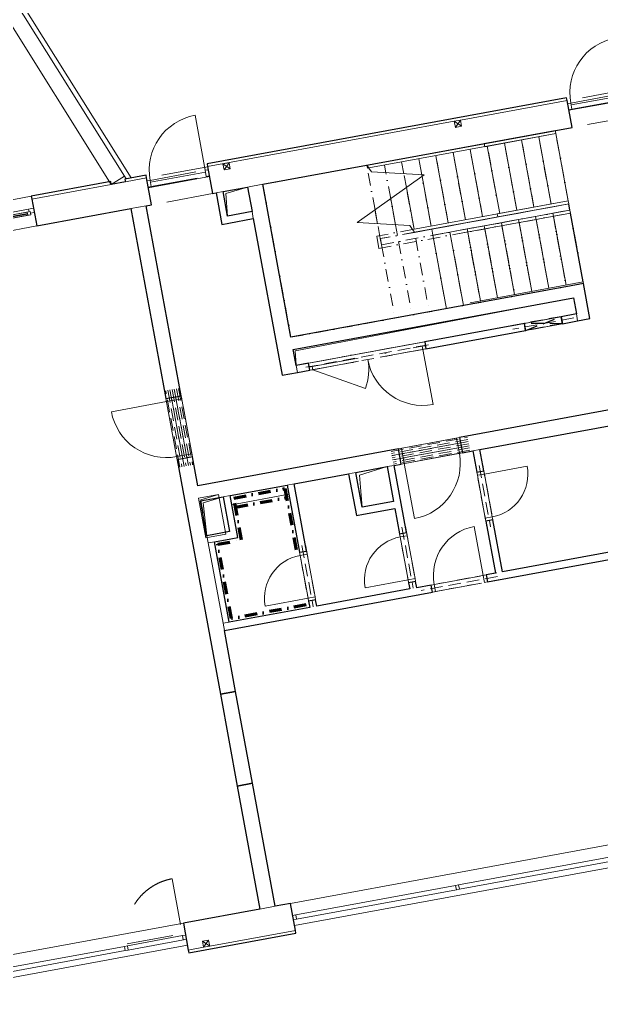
# Model space of a CAD drawing. Header units: millimetres. Extents: x -10201 to 171407, y -8645 to 72638.
# Drawn here: x 119093 to 128435, y -147 to 15837 of the extents above; entities that cross this region are included whole.
import ezdxf

# ---------------------------------------------------------------- set-up
doc = ezdxf.new("R2010")
doc.units = ezdxf.units.MM
for name, pattern in [('HA_Dash_2mm-S1mm', [1500, 750, -750]), ('HA_Dash_3mm-S1mm', [300, 200, -100]), ('HA_DashDot_2_2mm-S0_6mm', [1650, 750, -450, 0, -450]), ('HA_DashDot_4mm-S1mm', [400, 200, -100, 0, -100])]:
    doc.linetypes.add(name, pattern=pattern)
for name, color, linetype, lineweight in [('A-AREA-____-OTLN', 9, 'Continuous', 25), ('A-DETL-GENF-OTLN', 9, 'Continuous', 9), ('A-DOOR-____-MCUT', 9, 'Continuous', 9), ('A-DOOR-____-OTLN', 9, 'Continuous', 9), ('A-DOOR-FRAM-MCUT', 9, 'Continuous', 9), ('A-DOOR-FRAM-OTLN', 9, 'Continuous', 9), ('A-FLOR-____-OTLN', 9, 'Continuous', 9), ('A-FLOR-HRAL-MBND', 9, 'HA_DashDot_4mm-S1mm', 9), ('A-FLOR-HRAL-OTLN', 9, 'Continuous', 9), ('A-GENM-____-HDLN', 9, 'HA_Dash_3mm-S1mm', 9), ('A-GENM-____-MCUT', 9, 'Continuous', 25), ('A-GENM-____-OTLN', 9, 'Continuous', 9), ('A-GLAZ-____-MCUT', 9, 'Continuous', 5), ('A-GLAZ-____-OTLN', 9, 'Continuous', 5), ('A-GLAZ-CURT-MCUT', 9, 'Continuous', 5), ('A-GLAZ-CURT-OTLN', 9, 'Continuous', 5), ('A-GLAZ-CWMG-MCUT', 9, 'Continuous', 5), ('A-GLAZ-CWMG-OTLN', 9, 'Continuous', 5), ('A-WALL-____-MCUT', 9, 'Continuous', 25), ('A-WALL-____-OTLN', 9, 'Continuous', 9), ('I-WALL-____-MCUT', 9, 'Continuous', 25), ('I-WALL-____-OTLN', 9, 'Continuous', 9), ('M-HVAC-DUCT-OTLN', 9, 'Continuous', 9), ('S-STRS-____-MBND', 9, 'HA_DashDot_4mm-S1mm', 9), ('S-STRS-____-OTLN', 9, 'Continuous', 9)]:
    doc.layers.add(name, color=color, linetype=linetype, lineweight=lineweight)

# ---------------------------------------------------------------- blocks, each defined once
blk = doc.blocks.new('HA_DR_Single_Swing_Solid - In_OJ_900x2100_Vstupni-2215765-schema rezu D_120_5200')
at = {"layer": 'A-DOOR-____-MCUT', "linetype": 'HA_DashDot_2_2mm-S0_6mm'}
for p, q in [((-450, 125), (450, 125)), ((-450, -125), (450, -125))]:
    blk.add_line(p, q, dxfattribs=at)
at = {"layer": 'A-DOOR-____-OTLN', "lineweight": 5}
blk.add_line((450, 1025), (450, 125), dxfattribs=at)
at = {"layer": 'A-DOOR-____-OTLN'}
for p, q in [((-500, 125), (500, 125)), ((-500, -125), (500, -125))]:
    blk.add_line(p, q, dxfattribs=at)
at = {"layer": 'A-DOOR-____-OTLN', "lineweight": 5}
blk.add_arc((450, 125), 900, 90, 180, dxfattribs=at)
at = {"layer": 'A-DOOR-FRAM-MCUT'}
for p, q in [((-500, 125), (-450, 125)), ((-450, 125), (-450, -125)), ((450, 125), (500, 125)), ((450, -125), (450, 125)), ((-450, -125), (-500, -125)), ((500, -125), (450, -125))]:
    blk.add_line(p, q, dxfattribs=at)
blk = doc.blocks.new('HA_DR_Single_Swing_Solid_ButtFrame - In_FAS_900x2350_Unik-2108754-schema rezu D_120_5200')
at = {"layer": 'A-DOOR-____-MCUT', "linetype": 'HA_DashDot_2_2mm-S0_6mm'}
for p, q in [((-450, 170), (450, 170)), ((-450, 70), (450, 70))]:
    blk.add_line(p, q, dxfattribs=at)
at = {"layer": 'A-DOOR-____-OTLN', "lineweight": 5}
blk.add_line((450, 1070), (450, 170), dxfattribs=at)
blk.add_arc((450, 170), 900, 90, 180, dxfattribs=at)
at = {"layer": 'A-DOOR-FRAM-MCUT'}
for p, q in [((-500, 170), (-450, 170)), ((-450, 170), (-450, 70)), ((450, 170), (500, 170)), ((450, 70), (450, 170)), ((-450, 70), (-500, 70)), ((500, 70), (450, 70))]:
    blk.add_line(p, q, dxfattribs=at)
at = {"layer": 'A-DOOR-FRAM-OTLN', "linetype": 'HA_DashDot_2_2mm-S0_6mm'}
for p, q in [((500, 220), (-500, 220)), ((500, -220), (-500, -220))]:
    blk.add_line(p, q, dxfattribs=at)
blk = doc.blocks.new('HA_DR_Single_Swing_Solid - In_OJ_800x2100-2215786-schema rezu D_120_5200')
at = {"layer": 'A-DOOR-____-MCUT', "linetype": 'HA_DashDot_2_2mm-S0_6mm'}
for p, q in [((-400, 57.5), (400, 57.5)), ((-400, -57.5), (400, -57.5))]:
    blk.add_line(p, q, dxfattribs=at)
at = {"layer": 'A-DOOR-____-OTLN', "lineweight": 5}
blk.add_line((400, 857.5), (400, 57.5), dxfattribs=at)
blk.add_arc((400, 57.5), 800, 90, 180, dxfattribs=at)
at = {"layer": 'A-DOOR-FRAM-MCUT'}
for p, q in [((-450, 57.5), (-400, 57.5)), ((-400, 57.5), (-400, -57.5)), ((400, 57.5), (450, 57.5)), ((400, -57.5), (400, 57.5)), ((-400, -57.5), (-450, -57.5)), ((450, -57.5), (400, -57.5))]:
    blk.add_line(p, q, dxfattribs=at)
blk = doc.blocks.new('HA_DR_Single_Swing_Solid - In_OJ_700x2100-2215885-schema rezu D_120_5200')
at = {"layer": 'A-DOOR-____-MCUT', "linetype": 'HA_DashDot_2_2mm-S0_6mm'}
for p, q in [((-350, 57.5), (350, 57.5)), ((-350, -57.5), (350, -57.5))]:
    blk.add_line(p, q, dxfattribs=at)
at = {"layer": 'A-DOOR-____-OTLN', "lineweight": 5}
blk.add_line((350, -757.5), (350, -57.5), dxfattribs=at)
blk.add_arc((350, -57.5), 700, 180, 270, dxfattribs=at)
at = {"layer": 'A-DOOR-FRAM-MCUT'}
for p, q in [((-350, 57.5), (-400, 57.5)), ((-350, -57.5), (-350, 57.5)), ((400, 57.5), (350, 57.5)), ((350, 57.5), (350, -57.5)), ((-400, -57.5), (-350, -57.5)), ((350, -57.5), (400, -57.5))]:
    blk.add_line(p, q, dxfattribs=at)
blk = doc.blocks.new('Top Rail Type - Top Rail_Internal_-1380920-schema rezu D_120_5200')
at = {"layer": 'A-FLOR-HRAL-OTLN'}
for p, q in [((13750, 11499.6), (13750, 11549.6)), ((13750, 11549.6), (14910, 11549.6)), ((14910, 11549.6), (14910, 11499.6)), ((14910, 11499.6), (13750, 11499.6))]:
    blk.add_line(p, q, dxfattribs=at)
blk = doc.blocks.new('Top Rail Type - Top Rail_Internal_-V66-schema rezu D_120_5200')
at = {"layer": 'A-FLOR-HRAL-MBND'}
for p, q in [((11830, 11500), (11830, 11550)), ((11830, 11550), (11830, 11550)), ((11854, 11500), (11830, 11500))]:
    blk.add_line(p, q, dxfattribs=at)
at = {"layer": 'A-FLOR-HRAL-OTLN'}
for p, q in [((11830, 11550), (11854, 11500)), ((14910, 11550), (11830, 11550)), ((14910, 11500), (14910, 11550)), ((14910, 11500), (11854, 11500))]:
    blk.add_line(p, q, dxfattribs=at)
blk = doc.blocks.new('Top Rail Type - Top Rail_Internal_-1380936-schema rezu D_120_5200')
at = {"layer": 'A-FLOR-HRAL-OTLN'}
for p, q in [((13750, 10350.4), (13750, 10400.4)), ((13750, 10400.4), (14910, 10400.4)), ((14910, 10400.4), (14910, 10350.4)), ((14910, 10350.4), (13750, 10350.4))]:
    blk.add_line(p, q, dxfattribs=at)
blk = doc.blocks.new('Top Rail Type - Top Rail_Internal_-V67-schema rezu D_120_5200')
at = {"layer": 'A-FLOR-HRAL-MBND'}
for p, q in [((11780, 10400), (11780, 10200)), ((11905, 10400), (11780, 10400)), ((12366, 10400), (11905, 10400)), ((11830, 10350), (11830, 10250)), ((11905, 10350), (11830, 10350)), ((11830, 10250), (14910, 10250)), ((12390, 10350), (11905, 10350)), ((14910, 10250), (14910, 10200)), ((11780, 10200), (14910, 10200))]:
    blk.add_line(p, q, dxfattribs=at)
at = {"layer": 'A-FLOR-HRAL-OTLN'}
for p, q in [((12366, 10400), (12390, 10350)), ((14910, 10400), (12366, 10400)), ((14910, 10350), (14910, 10400)), ((14910, 10350), (12390, 10350))]:
    blk.add_line(p, q, dxfattribs=at)
blk = doc.blocks.new('HA_WD_SinglePanel - 2000x1150-2168136-schema rezu D_120_5200')
at = {"layer": 'A-GLAZ-____-MCUT'}
for p, q in [((-920, 70), (-1000, 70)), ((-1000, 0), (-940, 0)), ((-940, -25), (-940, 25)), ((-940, 25), (-890, 25)), ((-920, 25), (-920, 70)), ((-890, 25), (-890, -25)), ((890, 5), (-890, 5)), ((890, -25), (890, 25)), ((890, 25), (940, 25)), ((1000, 70), (920, 70)), ((920, 70), (920, 25)), ((940, 25), (940, -25)), ((940, 0), (1000, 0)), ((-890, -25), (-940, -25)), ((890, -5), (-890, -5)), ((940, -25), (890, -25))]:
    blk.add_line(p, q, dxfattribs=at)
at = {"layer": 'A-GLAZ-____-OTLN'}
for p, q in [((940, 25), (-940, 25)), ((-940, -25), (-940, 25)), ((920, 70), (-920, 70)), ((890, 25), (-890, 25)), ((940, 25), (940, -25)), ((-940, -25), (940, -25)), ((890, -25), (-890, -25))]:
    blk.add_line(p, q, dxfattribs=at)
blk = doc.blocks.new('HA_GM_Shaft_Rectangle - Default-2240307-schema rezu D_120_5200')
at = {"layer": 'A-DETL-GENF-OTLN'}
for p, q in [((37, -37), (370, 0)), ((0, -570), (37, -37))]:
    blk.add_line(p, q, dxfattribs=at)
at = {"layer": 'A-GENM-____-OTLN'}
for p, q in [((0, -570), (0, 0)), ((0, 0), (370, 0)), ((370, 0), (370, -570)), ((370, -570), (0, -570))]:
    blk.add_line(p, q, dxfattribs=at)
blk = doc.blocks.new('HA_GM_Shaft_Rectangle - Default-2240317-schema rezu D_120_5200')
at = {"layer": 'A-DETL-GENF-OTLN'}
for p, q in [((51.5, -51.5), (515, 0)), ((0, -570), (51.5, -51.5))]:
    blk.add_line(p, q, dxfattribs=at)
at = {"layer": 'A-GENM-____-OTLN'}
for p, q in [((0, -570), (0, 0)), ((0, 0), (515, 0)), ((515, 0), (515, -570)), ((515, -570), (0, -570))]:
    blk.add_line(p, q, dxfattribs=at)
blk = doc.blocks.new('HA_GM_Shaft_Rectangle - Default-2240301-schema rezu D_120_5200')
at = {"layer": 'A-DETL-GENF-OTLN'}
for p, q in [((26, -26), (4580, 0)), ((0, -260), (26, -26))]:
    blk.add_line(p, q, dxfattribs=at)
at = {"layer": 'A-GENM-____-OTLN'}
for p, q in [((0, -260), (0, 0)), ((0, 0), (4580, 0)), ((4580, 0), (4580, -260)), ((4580, -260), (0, -260))]:
    blk.add_line(p, q, dxfattribs=at)
blk = doc.blocks.new('HA_GM_Shaft_Rectangle - Default-2240315-schema rezu D_120_5200')
at = {"layer": 'A-DETL-GENF-OTLN'}
for p, q in [((40, -40), (400.4, 0)), ((0, -400), (40, -40))]:
    blk.add_line(p, q, dxfattribs=at)
at = {"layer": 'A-GENM-____-OTLN'}
for p, q in [((0, -400), (0, 0)), ((0, 0), (400.4, 0)), ((400.4, 0), (400.4, -400)), ((400.4, -400), (0, -400))]:
    blk.add_line(p, q, dxfattribs=at)
blk = doc.blocks.new('Obdélníková příčel - 50x70mm EXT-2011740-schema rezu D_120_5200')
at = {"layer": 'A-GLAZ-CWMG-MCUT'}
for p, q in [((-50, 70), (0, 70)), ((-50, 0), (-50, 70)), ((0, 0), (-50, 0)), ((0, 70), (0, 0))]:
    blk.add_line(p, q, dxfattribs=at)
blk = doc.blocks.new('ABMV_CW_Single_Swing_Generic - Ex_Glass_SKLOPNE-2011742-schema rezu D_120_5200')
at = {"layer": 'A-DOOR-____-OTLN', "linetype": 'HA_Dash_2mm-S1mm', "lineweight": 5}
for p in [(450, 930), (-450, 30)]:
    blk.add_line(p, (450, 30), dxfattribs=at)
blk.add_arc((450, 30), 900, 90, 180, dxfattribs=at)
blk = doc.blocks.new('Obdélníková příčel - 50x70mm EXT-1501617-schema rezu D_120_5200')
at = {"layer": 'A-GLAZ-CWMG-OTLN'}
for p, q in [((6582, 1115), (5697, 952)), ((6595, 1046), (5709, 883))]:
    blk.add_line(p, q, dxfattribs=at)
blk = doc.blocks.new('Obdélníková příčel - 50x70mm EXT-2011734-schema rezu D_120_5200')
at = {"layer": 'A-GLAZ-CWMG-MCUT'}
for p, q in [((-25, 70), (25, 70)), ((-25, 0), (-25, 70)), ((25, 0), (-25, 0)), ((25, 70), (25, 0))]:
    blk.add_line(p, q, dxfattribs=at)
blk = doc.blocks.new('Systémový panel - Sklo-2011743-schema rezu D_120_5200')
at = {"layer": 'A-GLAZ-CURT-MCUT'}
for p, q in [((1300, 0), (-1300, 0)), ((-1300, 0), (-1300, -70)), ((-1300, -70), (1300, -70)), ((1300, -70), (1300, 0))]:
    blk.add_line(p, q, dxfattribs=at)
blk = doc.blocks.new('Systémový panel - Sklo-2012391-schema rezu D_120_5200')
at = {"layer": 'A-GLAZ-CURT-MCUT'}
for p, q in [((1306.25, 0), (-1306.25, 0)), ((-1306.25, 0), (-1306.25, -70)), ((-1306.25, -70), (1306.25, -70)), ((1306.25, -70), (1306.25, 0))]:
    blk.add_line(p, q, dxfattribs=at)
blk = doc.blocks.new('Systémový panel - Sklo-2012393-schema rezu D_120_5200')
at = {"layer": 'A-GLAZ-CURT-MCUT'}
for p, q in [((1318.75, 0), (-1318.75, 0)), ((-1318.75, 0), (-1318.75, -70)), ((-1318.75, -70), (1318.75, -70)), ((1318.75, -70), (1318.75, 0))]:
    blk.add_line(p, q, dxfattribs=at)
blk = doc.blocks.new('HA_GM_Tiling_LineBased - Generic Tiles-2157057-schema rezu D_120_5200')
at = {"layer": 'A-GENM-____-OTLN', "linetype": 'HA_DashDot_4mm-S1mm', "lineweight": 80}
blk.add_line((50, -50), (1270, -50), dxfattribs=at)
blk = doc.blocks.new('HA_GM_Tiling_LineBased - Generic Tiles-2157058-schema rezu D_120_5200')
at = {"layer": 'A-GENM-____-OTLN', "linetype": 'HA_DashDot_4mm-S1mm', "lineweight": 80}
blk.add_line((50, -50), (1265, -50), dxfattribs=at)
blk = doc.blocks.new('HA_GM_Tiling_LineBased - Generic Tiles-2157059-schema rezu D_120_5200')
at = {"layer": 'A-GENM-____-OTLN', "linetype": 'HA_DashDot_4mm-S1mm', "lineweight": 80}
blk.add_line((50, -50), (440, -50), dxfattribs=at)
blk = doc.blocks.new('HA_GM_Tiling_LineBased - Generic Tiles-2157060-schema rezu D_120_5200')
at = {"layer": 'A-GENM-____-OTLN', "linetype": 'HA_DashDot_4mm-S1mm', "lineweight": 80}
blk.add_line((-50, -50), (635, -50), dxfattribs=at)
blk = doc.blocks.new('HA_GM_Tiling_LineBased - Generic Tiles-2157061-schema rezu D_120_5200')
at = {"layer": 'A-GENM-____-OTLN', "linetype": 'HA_DashDot_4mm-S1mm', "lineweight": 80}
blk.add_line((50, -50), (885, -50), dxfattribs=at)
blk = doc.blocks.new('HA_GM_Tiling_LineBased - Generic Tiles-2157062-schema rezu D_120_5200')
at = {"layer": 'A-GENM-____-OTLN', "linetype": 'HA_DashDot_4mm-S1mm', "lineweight": 80}
blk.add_line((50, -50), (1050, -50), dxfattribs=at)
blk = doc.blocks.new('HA_DR_Double_Swing_Solid_FrameButt - In_1800x2100_900-2119139-schema rezu D_120_5200')
at = {"layer": 'A-DOOR-____-MCUT', "linetype": 'HA_DashDot_2_2mm-S0_6mm'}
for p, q in [((-900, -7), (900, -7)), ((-900, -58), (900, -58))]:
    blk.add_line(p, q, dxfattribs=at)
at = {"layer": 'A-DOOR-____-OTLN', "lineweight": 5}
for p, q in [((-121, -507), (-900, -58)), ((900, -957), (900, -58))]:
    blk.add_line(p, q, dxfattribs=at)
for centre, start, end in [((-900, -58), 330, 360), ((900, -58), 180, 270)]:
    blk.add_arc(centre, 900, start, end, dxfattribs=at)
at = {"layer": 'A-DOOR-FRAM-MCUT'}
for p, q in [((-900, -7), (-950, -7)), ((-950, -58), (-900, -58)), ((-900, -58), (-900, -7)), ((950, -7), (900, -7)), ((900, -7), (900, -58)), ((900, -58), (950, -58))]:
    blk.add_line(p, q, dxfattribs=at)
at = {"layer": 'A-DOOR-FRAM-OTLN', "linetype": 'HA_DashDot_2_2mm-S0_6mm'}
for p, q in [((950, 58), (-950, 58)), ((950, -58), (-950, -58))]:
    blk.add_line(p, q, dxfattribs=at)
blk = doc.blocks.new('TB_Porotherm KP11_5_1000mm - TB_Porotherm KP11_5_1000mm-1965691-schema rezu D_120_5200')
at = {"layer": 'A-GENM-____-HDLN'}
for p, q in [((-500, 57.5), (500, 57.5)), ((-500, 0), (500, 0)), ((500, -57.5), (-500, -57.5))]:
    blk.add_line(p, q, dxfattribs=at)
blk = doc.blocks.new('TB_Porotherm KP11_5_2000mm - TB_Porotherm KP11_5_2000mm-1976121-schema rezu D_120_5200')
at = {"layer": 'A-GENM-____-HDLN'}
for p, q in [((-1000, 57.5), (1000, 57.5)), ((-1000, 0), (1000, 0)), ((1000, -57.5), (-1000, -57.5))]:
    blk.add_line(p, q, dxfattribs=at)
blk = doc.blocks.new('TB_Porotherm KP7_1250mm - TB_Porotherm KP7_1250mm-1966492-schema rezu D_120_5200')
at = {"layer": 'A-GENM-____-HDLN'}
for p, q in [((-625, 35), (625, 35)), ((-625, 0), (625, 0)), ((625, -35), (-625, -35))]:
    blk.add_line(p, q, dxfattribs=at)
blk = doc.blocks.new('TB_Porotherm KP11_5_1250mm - TB_Porotherm KP11_5_1250mm-1972106-schema rezu D_120_5200')
at = {"layer": 'A-GENM-____-HDLN'}
for p, q in [((-625, 57.5), (625, 57.5)), ((-625, 0), (625, 0)), ((625, -57.5), (-625, -57.5))]:
    blk.add_line(p, q, dxfattribs=at)
blk = doc.blocks.new('Obdélníková příčel - 50x70mm EXT-2011748-schema rezu D_120_5200')
at = {"layer": 'A-GLAZ-CWMG-MCUT'}
for p, q in [((0, 70), (-50, 70)), ((-50, 70), (-50, 0)), ((-50, 0), (0, 0)), ((0, 0), (0, 70))]:
    blk.add_line(p, q, dxfattribs=at)
blk = doc.blocks.new('HA_GM_Tiling_LineBased - Generic Tiles-2155796-schema rezu D_120_5200')
at = {"layer": 'A-GENM-____-OTLN', "linetype": 'HA_DashDot_4mm-S1mm', "lineweight": 80}
blk.add_line((50, -50), (880, -50), dxfattribs=at)
blk = doc.blocks.new('HA_GM_Opening_Rectangle_WallBased - Default-2177365-schema rezu D_120_5200')
at = {"layer": 'A-GENM-____-MCUT', "linetype": 'HA_Dash_3mm-S1mm'}
for p, q in [((425, 57.5), (-175, -57.5)), ((-175, 57.5), (425, -57.5)), ((-175, 57.5), (-175, -57.5)), ((-175, 57.5), (425, 57.5)), ((425, 57.5), (425, -57.5)), ((-175, -57.5), (425, -57.5))]:
    blk.add_line(p, q, dxfattribs=at)
blk = doc.blocks.new('HA_GM_Opening_Rectangle_WallBased - Default-2259489-schema rezu D_120_5200')
at = {"layer": 'A-GENM-____-MCUT', "linetype": 'HA_Dash_3mm-S1mm'}
blk.add_line((-25, 125), (275, 125), dxfattribs=at)
blk = doc.blocks.new('185-01_OBJEKT A_Central_rvt-1-schema rezu D_120_5200')
at = {"layer": 'A-AREA-____-OTLN'}
for p, q in [((12809, 12779), (12791, 12878)), ((13021, 11624), (12818, 12730))]:
    blk.add_line(p, q, dxfattribs=at)
at = {"layer": 'A-FLOR-____-OTLN'}
for p, q in [((13777, 14564), (12793, 14383)), ((12828, 14471), (13713, 14633)), ((7873, 13192), (9545, 13500)), ((7015, 13320), (6032, 13139)), ((6066, 13226), (6952, 13389)), ((12791, 12878), (12809, 12779)), ((12818, 12730), (13021, 11624)), ((11208, 11265), (8325, 10734)), ((10474, 10662), (8605, 10318)), ((8317, 1632), (14587, 2786)), ((8382, 1278), (14652, 2432)), ((572, 207), (6596, 1315)), ((637, -147), (6661, 961))]:
    blk.add_line(p, q, dxfattribs=at)
at = {"layer": 'A-WALL-____-MCUT'}
for p, q in [((12756, 14584), (6978, 13521)), ((12764, 14540), (12756, 14584)), ((12844, 14108), (12764, 14540)), ((7873, 13193), (12844, 14108)), ((6978, 13521), (6986, 13477)), ((6986, 13477), (7066, 13044)), ((5995, 13340), (5656, 13278)), ((5656, 13278), (5664, 13234)), ((6003, 13296), (5995, 13340)), ((6082, 12863), (6003, 13296)), ((5427, 13236), (4151, 13001)), ((5435, 13192), (5427, 13236)), ((5664, 13234), (5435, 13192)), ((7233, 13075), (7627, 13147)), ((4151, 13001), (4159, 12957)), ((4159, 12957), (4238, 12524)), ((7066, 13044), (7120, 13054)), ((4238, 12524), (5753, 12803)), ((5999, 12848), (6082, 12863)), ((8317, 1632), (8071, 1587)), ((8397, 1199), (8317, 1632)), ((7825, 1542), (6596, 1315)), ((6596, 1315), (6675, 883)), ((6684, 838), (8405, 1155)), ((8405, 1155), (8397, 1199)), ((6675, 883), (6684, 838))]:
    blk.add_line(p, q, dxfattribs=at)
at = {"layer": 'A-WALL-____-MCUT', "lineweight": 9}
for p, q in [((11048, 14224), (12764, 14540)), ((12764, 14540), (11048, 14224)), ((6986, 13477), (10950, 14206)), ((10950, 14206), (6986, 13477)), ((5664, 13234), (5919, 13281)), ((5919, 13281), (5664, 13234)), ((5919, 13281), (6003, 13296)), ((6003, 13296), (5919, 13281)), ((4159, 12957), (5435, 13192)), ((5435, 13192), (4159, 12957)), ((7873, 13193), (7627, 13147)), ((7233, 13075), (7120, 13054)), ((5999, 12848), (5753, 12803)), ((7720, 12641), (7699, 12754)), ((12933, 10997), (12912, 11110)), ((8408, 10282), (8429, 10168)), ((11362, 8929), (11249, 8908)), ((9985, 8675), (9872, 8655)), ((9365, 8561), (9252, 8541)), ((8377, 8379), (8264, 8359)), ((7349, 8190), (7236, 8170)), ((6975, 7542), (6996, 7429)), ((7094, 7447), (6996, 7429)), ((7234, 6136), (6996, 7429)), ((6996, 7429), (7234, 6136)), ((7234, 6136), (7332, 6154)), ((7234, 6136), (7255, 6022)), ((7825, 1542), (8071, 1587)), ((7020, 946), (8397, 1199)), ((8397, 1199), (7020, 946)), ((6675, 883), (6921, 928)), ((6921, 928), (6675, 883))]:
    blk.add_line(p, q, dxfattribs=at)
at = {"layer": 'A-WALL-____-OTLN'}
for p, q in [((2184, 12639), (4151, 13001)), ((4238, 12524), (2271, 12162))]:
    blk.add_line(p, q, dxfattribs=at)
at = {"layer": 'I-WALL-____-MCUT'}
for p, q in [((7627, 13147), (7699, 12754)), ((8325, 10734), (7873, 13193)), ((7120, 13054), (7214, 12548)), ((7306, 12682), (7233, 13075)), ((5753, 12803), (6315, 9749)), ((6561, 9794), (5999, 12848)), ((7699, 12754), (7306, 12682)), ((7327, 12569), (7720, 12641)), ((7720, 12641), (8183, 10123)), ((7214, 12548), (7327, 12569)), ((12829, 11563), (8325, 10734)), ((13026, 11599), (12829, 11563)), ((13130, 11034), (13026, 11599)), ((8361, 10537), (12865, 11366)), ((12865, 11366), (12912, 11110)), ((12912, 11110), (12667, 11065)), ((12667, 11065), (12687, 10952)), ((12933, 10997), (13130, 11034)), ((12076, 10957), (10474, 10662)), ((12097, 10843), (12076, 10957)), ((12687, 10952), (12933, 10997)), ((10495, 10549), (12097, 10843)), ((10474, 10662), (10495, 10549)), ((8408, 10282), (8361, 10537)), ((8605, 10318), (8408, 10282)), ((8626, 10205), (8605, 10318)), ((17522, 10317), (11036, 9123)), ((8183, 10123), (8429, 10168)), ((8429, 10168), (8626, 10205)), ((6315, 9749), (6561, 9794)), ((11362, 8929), (14209, 9453)), ((11036, 9123), (11081, 8877)), ((6742, 8811), (6496, 8765)), ((6827, 8348), (6742, 8811)), ((10053, 8942), (6827, 8348)), ((10098, 8696), (10053, 8942)), ((11081, 8877), (11249, 8908)), ((11249, 8908), (11312, 8564)), ((11425, 8585), (11362, 8929)), ((6496, 8765), (7190, 4994)), ((9365, 8561), (9872, 8655)), ((9872, 8655), (9975, 8094)), ((9985, 8675), (10098, 8696)), ((10184, 7594), (9985, 8675)), ((8377, 8379), (9252, 8541)), ((9252, 8541), (9376, 7867)), ((9468, 8001), (9365, 8561)), ((11312, 8564), (11425, 8585)), ((7349, 8190), (8264, 8359)), ((8264, 8359), (8463, 7277)), ((8576, 7298), (8377, 8379)), ((6872, 8103), (7236, 8170)), ((7236, 8170), (7339, 7609)), ((7473, 7517), (7349, 8190)), ((6975, 7542), (6872, 8103)), ((9975, 8094), (9468, 8001)), ((9376, 7867), (9489, 7888)), ((9489, 7888), (9996, 7981)), ((9996, 7981), (10071, 7573)), ((11570, 7798), (11457, 7777)), ((11457, 7777), (11611, 6941)), ((11724, 6962), (11570, 7798)), ((7339, 7609), (6975, 7542)), ((7360, 7496), (7473, 7517)), ((10071, 7573), (10184, 7594)), ((14954, 7556), (11724, 6962)), ((7094, 7447), (7360, 7496)), ((7332, 6154), (7094, 7447)), ((11484, 6801), (14975, 7443)), ((8463, 7277), (8576, 7298)), ((11611, 6941), (11463, 6914)), ((11463, 6914), (11484, 6801)), ((10329, 6807), (10216, 6786)), ((10216, 6786), (10234, 6688)), ((10347, 6708), (10329, 6807)), ((10578, 6751), (10347, 6708)), ((10599, 6638), (10578, 6751)), ((7255, 6022), (10599, 6638)), ((10234, 6688), (8739, 6412)), ((8721, 6511), (8608, 6490)), ((8608, 6490), (8626, 6392)), ((8739, 6412), (8721, 6511)), ((8626, 6392), (7332, 6154)), ((7436, 5039), (7255, 6022)), ((7190, 4994), (7436, 5039)), ((7436, 5039), (7190, 4994)), ((7190, 4994), (7461, 3519)), ((7707, 3564), (7436, 5039)), ((7707, 3564), (7461, 3519)), ((7461, 3519), (7707, 3564)), ((7461, 3519), (7825, 1542)), ((8071, 1587), (7707, 3564))]:
    blk.add_line(p, q, dxfattribs=at)
at = {"layer": 'I-WALL-____-OTLN'}
for p, q in [((12076, 10957), (12667, 11065)), ((12687, 10952), (12097, 10843)), ((8291, 8211), (7376, 8043))]:
    blk.add_line(p, q, dxfattribs=at)
at = {"layer": 'M-HVAC-DUCT-OTLN', "lineweight": 5}
for p, q in [((10950, 14206), (11048, 14224)), ((10950, 14206), (11066, 14126)), ((10968, 14108), (10950, 14206)), ((10968, 14108), (11048, 14224)), ((11066, 14126), (10968, 14108)), ((11048, 14224), (11066, 14126)), ((7232, 13522), (7330, 13540)), ((7232, 13522), (7348, 13442)), ((7250, 13424), (7232, 13522)), ((7250, 13424), (7330, 13540)), ((7348, 13442), (7250, 13424)), ((7330, 13540), (7348, 13442)), ((6903, 1026), (7002, 1044)), ((6903, 1026), (7020, 946)), ((6921, 928), (6903, 1026)), ((6921, 928), (7002, 1044)), ((7002, 1044), (7020, 946)), ((7020, 946), (6921, 928))]:
    blk.add_line(p, q, dxfattribs=at)
at = {"layer": 'S-STRS-____-MBND'}
for p, q in [((9544, 13500), (7872, 13193)), ((9676, 12782), (9544, 13500)), ((9544, 13500), (9544, 13500)), ((9676, 12782), (9544, 13500)), ((9928, 12961), (9851, 13379)), ((9928, 12961), (9851, 13379)), ((10180, 13140), (10139, 13363)), ((10180, 13140), (10139, 13363)), ((10432, 13319), (10427, 13347)), ((10432, 13319), (10427, 13347)), ((7872, 13193), (8325, 10734)), ((9780, 12222), (12809, 12779)), ((11983, 12627), (12200, 11447)), ((11983, 12627), (12200, 11447)), ((12258, 12678), (12475, 11498)), ((12258, 12678), (12475, 11498)), ((12533, 12729), (12750, 11548)), ((12533, 12729), (12750, 11548)), ((12809, 12779), (13026, 11599)), ((9761, 12320), (9718, 12559)), ((9761, 12320), (9718, 12559)), ((10037, 12371), (10005, 12542)), ((10037, 12371), (10005, 12542)), ((11156, 12475), (11374, 11295)), ((11156, 12475), (11374, 11295)), ((11432, 12526), (11649, 11346)), ((11432, 12526), (11649, 11346)), ((11707, 12577), (11924, 11396)), ((11707, 12577), (11924, 11396)), ((10312, 12421), (9761, 12320)), ((9780, 12222), (9761, 12320)), ((10330, 12323), (10547, 11143)), ((10330, 12323), (10547, 11143)), ((10606, 12374), (10823, 11194)), ((10606, 12374), (10823, 11194)), ((10881, 12424), (11098, 11244)), ((10881, 12424), (11098, 11244)), ((9780, 12222), (9997, 11042)), ((9780, 12222), (9997, 11042)), ((10055, 12272), (10272, 11092)), ((10055, 12272), (10272, 11092)), ((9997, 11042), (13026, 11599)), ((8325, 10734), (9997, 11042))]:
    blk.add_line(p, q, dxfattribs=at)
at = {"layer": 'S-STRS-____-MBND', "linetype": 'Continuous', "lineweight": 5}
for p, q in [((9577, 13455), (9621, 13392)), ((10468, 13345), (9389, 12577)), ((9621, 13392), (10468, 13345)), ((9389, 12577), (10235, 12529)), ((10235, 12529), (10280, 12467))]:
    blk.add_line(p, q, dxfattribs=at)
at = {"layer": 'S-STRS-____-OTLN', "linetype": 'HA_DashDot_4mm-S1mm'}
for p, q in [((12231, 12826), (12032, 13907)), ((12506, 12876), (12307, 13957)), ((12781, 12927), (12583, 14008)), ((11405, 12674), (11206, 13755)), ((11680, 12724), (11481, 13805)), ((11955, 12775), (11756, 13856)), ((10427, 13347), (10380, 13603)), ((10854, 12572), (10655, 13653)), ((11129, 12623), (10930, 13704)), ((9851, 13379), (9829, 13501)), ((10139, 13363), (10104, 13552)), ((10578, 12522), (10432, 13319)), ((10303, 12471), (10180, 13140)), ((10005, 12542), (9928, 12961)), ((9718, 12559), (9676, 12782))]:
    blk.add_line(p, q, dxfattribs=at)
at = {"layer": 'S-STRS-____-OTLN'}
for p, q in [((12231, 12826), (12032, 13907)), ((12506, 12876), (12307, 13957)), ((12781, 12927), (12583, 14008)), ((11405, 12674), (11206, 13755)), ((11680, 12724), (11481, 13805)), ((11955, 12775), (11756, 13856)), ((10427, 13347), (10380, 13603)), ((10854, 12572), (10655, 13653)), ((11129, 12623), (10930, 13704)), ((9851, 13379), (9829, 13501)), ((10139, 13363), (10104, 13552)), ((10578, 12522), (10432, 13319)), ((10303, 12471), (10180, 13140)), ((10005, 12542), (9928, 12961)), ((12515, 12827), (12240, 12776)), ((12791, 12878), (12515, 12827)), ((9718, 12559), (9676, 12782)), ((11689, 12675), (11414, 12624)), ((11964, 12726), (11689, 12675)), ((12240, 12776), (11964, 12726)), ((10588, 12472), (10312, 12421)), ((10863, 12523), (10588, 12472)), ((11138, 12574), (10863, 12523)), ((11414, 12624), (11138, 12574)), ((10312, 12421), (10312, 12421))]:
    blk.add_line(p, q, dxfattribs=at)
at = {"layer": 'A-DOOR-____-OTLN', "color": 250, "lineweight": 9}
for name, p, rotation in [('HA_DR_Single_Swing_Solid_ButtFrame - In_FAS_900x2350_Unik-2108754-schema rezu D_120_5200', (13296, 14414), 10.42708866108217), ('HA_DR_Single_Swing_Solid_ButtFrame - In_FAS_900x2350_Unik-2108754-schema rezu D_120_5200', (6534, 13170), 10.42708866108217), ('HA_DR_Double_Swing_Solid_FrameButt - In_1800x2100_900-2119139-schema rezu D_120_5200', (9550, 10433), 10.42708866108196), ('HA_DR_Single_Swing_Solid - In_OJ_900x2100_Vstupni-2215765-schema rezu D_120_5200', (6528, 9280), 100.4270886610821), ('HA_DR_Single_Swing_Solid - In_OJ_900x2100_Vstupni-2215765-schema rezu D_120_5200', (10567, 8910), 190.4270886610822), ('HA_DR_Single_Swing_Solid - In_OJ_700x2100-2215885-schema rezu D_120_5200', (11441, 8181), 100.4270886610819), ('HA_DR_Single_Swing_Solid - In_OJ_800x2100-2215786-schema rezu D_120_5200', (11031, 6776), 10.42708866108217), ('HA_DR_Single_Swing_Solid - In_OJ_700x2100-2215885-schema rezu D_120_5200', (10200, 7190), 280.4270886610819), ('HA_DR_Single_Swing_Solid - In_OJ_700x2100-2215885-schema rezu D_120_5200', (8592, 6894), 280.4270886610819), ('ABMV_CW_Single_Swing_Generic - Ex_Glass_SKLOPNE-2011742-schema rezu D_120_5200', (6139, 1033), 10.42708866108224)]:
    blk.add_blockref(name, p, dxfattribs=dict(at, rotation=rotation))
at = {"layer": 'A-FLOR-HRAL-OTLN', "color": 250, "lineweight": 9, "rotation": 10.42708866108206}
for name in ['Top Rail Type - Top Rail_Internal_-V66-schema rezu D_120_5200', 'Top Rail Type - Top Rail_Internal_-1380920-schema rezu D_120_5200', 'Top Rail Type - Top Rail_Internal_-V67-schema rezu D_120_5200', 'Top Rail Type - Top Rail_Internal_-1380936-schema rezu D_120_5200']:
    blk.add_blockref(name, (0, 0), dxfattribs=at)
at = {"layer": 'A-GENM-____-OTLN', "color": 250, "lineweight": 9}
for name, p, rotation in [('HA_GM_Shaft_Rectangle - Default-2240315-schema rezu D_120_5200', (7233, 13075), 10.42708866108196), ('HA_GM_Shaft_Rectangle - Default-2240301-schema rezu D_120_5200', (8361, 10537), 10.42708866108196), ('TB_Porotherm KP11_5_1000mm - TB_Porotherm KP11_5_1000mm-1965691-schema rezu D_120_5200', (12382, 10954), 190.4270886610822), ('HA_GM_Opening_Rectangle_WallBased - Default-2177365-schema rezu D_120_5200', (12505, 10977), 190.4270886610819), ('TB_Porotherm KP11_5_2000mm - TB_Porotherm KP11_5_2000mm-1976121-schema rezu D_120_5200', (9550, 10433), 190.4270886610822), ('TB_Porotherm KP7_1250mm - TB_Porotherm KP7_1250mm-1966492-schema rezu D_120_5200', (6597, 9292), 280.4270886610821), ('TB_Porotherm KP7_1250mm - TB_Porotherm KP7_1250mm-1966492-schema rezu D_120_5200', (6459, 9267), 280.4270886610821), ('TB_Porotherm KP7_1250mm - TB_Porotherm KP7_1250mm-1966492-schema rezu D_120_5200', (6528, 9280), 280.4270886610821), ('TB_Porotherm KP7_1250mm - TB_Porotherm KP7_1250mm-1966492-schema rezu D_120_5200', (10554, 8978), 190.4270886610819), ('TB_Porotherm KP7_1250mm - TB_Porotherm KP7_1250mm-1966492-schema rezu D_120_5200', (10567, 8910), 190.4270886610819), ('TB_Porotherm KP7_1250mm - TB_Porotherm KP7_1250mm-1966492-schema rezu D_120_5200', (10580, 8841), 190.4270886610819), ('HA_GM_Shaft_Rectangle - Default-2240317-schema rezu D_120_5200', (9365, 8561), 10.42708866108196), ('TB_Porotherm KP11_5_1000mm - TB_Porotherm KP11_5_1000mm-1965691-schema rezu D_120_5200', (11441, 8181), 280.4270886610821), ('HA_GM_Shaft_Rectangle - Default-2240307-schema rezu D_120_5200', (6872, 8103), 10.42708866108196), ('HA_GM_Tiling_LineBased - Generic Tiles-2157061-schema rezu D_120_5200', (7349, 8190), 10.42708866108185), ('HA_GM_Tiling_LineBased - Generic Tiles-2155796-schema rezu D_120_5200', (7376, 8043), 10.42708866108189), ('HA_GM_Tiling_LineBased - Generic Tiles-2157062-schema rezu D_120_5200', (8269, 8360), 280.4270886610819), ('HA_GM_Opening_Rectangle_WallBased - Default-2259489-schema rezu D_120_5200', (6754, 8055), 280.427088661082), ('HA_GM_Tiling_LineBased - Generic Tiles-2157060-schema rezu D_120_5200', (7473, 7517), 100.427088661082), ('TB_Porotherm KP11_5_1000mm - TB_Porotherm KP11_5_1000mm-1965691-schema rezu D_120_5200', (10200, 7190), 280.4270886610821), ('HA_GM_Tiling_LineBased - Generic Tiles-2157059-schema rezu D_120_5200', (7089, 7446), 10.42708866108192), ('HA_GM_Tiling_LineBased - Generic Tiles-2157058-schema rezu D_120_5200', (7327, 6153), 100.427088661082), ('TB_Porotherm KP11_5_1000mm - TB_Porotherm KP11_5_1000mm-1965691-schema rezu D_120_5200', (8592, 6894), 280.4270886610821), ('TB_Porotherm KP11_5_1250mm - TB_Porotherm KP11_5_1250mm-1972106-schema rezu D_120_5200', (11031, 6776), 190.4270886610821), ('HA_GM_Tiling_LineBased - Generic Tiles-2157057-schema rezu D_120_5200', (8626, 6392), 190.4270886610819)]:
    blk.add_blockref(name, p, dxfattribs=dict(at, rotation=rotation))
at = {"layer": 'A-GLAZ-____-OTLN', "color": 250, "lineweight": 9, "rotation": 10.42708866108217}
blk.add_blockref('HA_WD_SinglePanel - 2000x1150-2168136-schema rezu D_120_5200', (3215, 12559), dxfattribs=at)
at = {"layer": 'A-GLAZ-CURT-OTLN', "color": 250, "lineweight": 9, "rotation": 10.42708866108224}
for name, p in [('Systémový panel - Sklo-2012393-schema rezu D_120_5200', (12317, 2170)), ('Systémový panel - Sklo-2012391-schema rezu D_120_5200', (9686, 1686)), ('Systémový panel - Sklo-2011743-schema rezu D_120_5200', (4369, 707))]:
    blk.add_blockref(name, p, dxfattribs=at)
at = {"layer": 'A-GLAZ-CWMG-OTLN', "color": 250, "lineweight": 9, "extrusion": (0, 0, -1), "rotation": 169.5729113389178}
for name, p in [('Obdélníková příčel - 50x70mm EXT-2011734-schema rezu D_120_5200', (-10995, 1927)), ('Obdélníková příčel - 50x70mm EXT-2011740-schema rezu D_120_5200', (-6631, 1124)), ('Obdélníková příčel - 50x70mm EXT-2011734-schema rezu D_120_5200', (-5672, 947))]:
    blk.add_blockref(name, p, dxfattribs=at)
at = {"layer": 'A-GLAZ-CWMG-OTLN', "color": 250, "lineweight": 9, "rotation": 190.4270886610822}
blk.add_blockref('Obdélníková příčel - 50x70mm EXT-2011748-schema rezu D_120_5200', (8352, 1440), dxfattribs=at)
at = {"layer": 'A-GLAZ-CWMG-OTLN', "color": 250, "lineweight": 9}
blk.add_blockref('Obdélníková příčel - 50x70mm EXT-1501617-schema rezu D_120_5200', (0, 0), dxfattribs=at)
blk = doc.blocks.new('Top Rail Type - Top Rail_Internal_-1405281-schema rezu D_120_5200')
at = {"layer": 'A-FLOR-HRAL-OTLN'}
for p, q in [((10991, 12444), (12809, 12779)), ((12818, 12730), (11000, 12395)), ((12809, 12779), (12818, 12730))]:
    blk.add_line(p, q, dxfattribs=at)
blk = doc.blocks.new('Top Rail Type - Top Rail_Internal_-V62-schema rezu D_120_5200')
at = {"layer": 'A-FLOR-HRAL-OTLN'}
for p, q in [((10991, 12444), (12809, 12779)), ((11000, 12395), (12818, 12730)), ((12809, 12779), (12818, 12730))]:
    blk.add_line(p, q, dxfattribs=at)
blk = doc.blocks.new('HA_GM_Shaft_Rectangle - Default-2321920-schema rezu D_120_5200')
at = {"layer": 'A-DETL-GENF-OTLN'}
for p, q in [((32.5, -32.5), (325, 0)), ((0, -650), (32.5, -32.5))]:
    blk.add_line(p, q, dxfattribs=at)
at = {"layer": 'A-GENM-____-OTLN'}
for p, q in [((0, -650), (0, 0)), ((0, 0), (325, 0)), ((325, 0), (325, -650)), ((325, -650), (0, -650))]:
    blk.add_line(p, q, dxfattribs=at)
blk = doc.blocks.new('HA_GM_Shaft_Rectangle - Default-2321930-schema rezu D_120_5200')
at = {"layer": 'A-DETL-GENF-OTLN'}
for p, q in [((26, -26), (4580, 0)), ((0, -260), (26, -26))]:
    blk.add_line(p, q, dxfattribs=at)
at = {"layer": 'A-GENM-____-OTLN'}
for p, q in [((0, -260), (0, 0)), ((0, 0), (4580, 0)), ((4580, 0), (4580, -260)), ((4580, -260), (0, -260))]:
    blk.add_line(p, q, dxfattribs=at)
blk = doc.blocks.new('HA_GM_Shaft_Rectangle - Default-2321934-schema rezu D_120_5200')
at = {"layer": 'A-DETL-GENF-OTLN'}
for p, q in [((40, -40), (400, 0)), ((0, -400), (40, -40))]:
    blk.add_line(p, q, dxfattribs=at)
at = {"layer": 'A-GENM-____-OTLN'}
for p, q in [((0, -400), (0, 0)), ((0, 0), (400, 0)), ((400, 0), (400, -400)), ((400, -400), (0, -400))]:
    blk.add_line(p, q, dxfattribs=at)
blk = doc.blocks.new('HA_GM_Shaft_Rectangle - Default-2321892-schema rezu D_120_5200')
at = {"layer": 'A-DETL-GENF-OTLN'}
for p, q in [((26, -26), (4580, 0)), ((0, -256), (26, -26))]:
    blk.add_line(p, q, dxfattribs=at)
at = {"layer": 'A-GENM-____-OTLN'}
for p, q in [((2100, -260), (200, -260)), ((4330, -260), (3730, -260))]:
    blk.add_line(p, q, dxfattribs=at)
blk = doc.blocks.new('Top Rail Type - Top Rail_Internal_-2230223-schema rezu D_120_5200')
at = {"layer": 'A-FLOR-HRAL-OTLN'}
for p, q in [((11204, 11289), (13021, 11624)), ((13021, 11624), (13026, 11599))]:
    blk.add_line(p, q, dxfattribs=at)
blk = doc.blocks.new('Top Rail Type - Top Rail_Internal_-V73-schema rezu D_120_5200')
at = {"layer": 'A-FLOR-HRAL-OTLN'}
for p, q in [((11204, 11289), (13021, 11624)), ((13021, 11624), (13026, 11599))]:
    blk.add_line(p, q, dxfattribs=at)

msp = doc.modelspace()

# ---------------------------------------------------------------- linework, layer by layer
at = {"layer": 'A-WALL-____-OTLN'}
for p, q in [((112684.1, 26236.5), (120772.5, 13323.2)), ((120560.6, 13190.5), (116159.8, 20216.6)), ((116505.8, 20285.8), (120883.5, 13296.7)), ((120560.6, 13190.5), (120772.5, 13323.2)), ((120772.5, 13323.2), (120798.8, 13281.1))]:
    msp.add_line(p, q, dxfattribs=at)
at = {"layer": 'S-STRS-____-OTLN'}
for p, q in [((125557, 13319.1), (125551.9, 13347)), ((126832.5, 12576.5), (127107.8, 12627.2)), ((127107.8, 12627.2), (127383.2, 12677.9)), ((127383.2, 12677.9), (127658.6, 12728.5)), ((127392.3, 12628.3), (127595.9, 11522.3)), ((127658.6, 12728.5), (127934, 12779.2)), ((127667.7, 12679), (127871.2, 11572.9)), ((127943.1, 12729.6), (128146.6, 11623.6)), ((125730.9, 12373.8), (125712.8, 12472.1)), ((126006.3, 12424.5), (126281.7, 12475.2)), ((126281.7, 12475.2), (126557.1, 12525.8)), ((126557.1, 12525.8), (126832.5, 12576.5)), ((126566.2, 12476.3), (126769.7, 11370.2)), ((126841.6, 12526.9), (127045.1, 11420.9)), ((127116.9, 12577.6), (127320.5, 11471.6)), ((125730.9, 12373.8), (126006.3, 12424.5)), ((125730.9, 12373.8), (125948.1, 11194)), ((126006.3, 12424.5), (126223.4, 11244.7)), ((126290.8, 12425.6), (126494.4, 11319.6))]:
    msp.add_line(p, q, dxfattribs=at)
at = {"layer": 'S-STRS-____-OTLN', "linetype": 'HA_DashDot_4mm-S1mm'}
for p, q in [((125557, 13319.1), (125551.9, 13347)), ((127392.3, 12628.3), (127595.9, 11522.3)), ((127667.7, 12679), (127871.2, 11572.9)), ((126566.2, 12476.3), (126769.7, 11370.2)), ((126841.6, 12526.9), (127045.1, 11420.9)), ((127116.9, 12577.6), (127320.5, 11471.6)), ((125730.9, 12373.8), (125948.1, 11194)), ((126006.3, 12424.5), (126223.4, 11244.7)), ((126290.8, 12425.6), (126494.4, 11319.6))]:
    msp.add_line(p, q, dxfattribs=at)

# ---------------------------------------------------------------- block references
at = {"lineweight": 5}
msp.add_blockref('185-01_OBJEKT A_Central_rvt-1-schema rezu D_120_5200', (115125.3, 0), dxfattribs=at)
at = {"layer": 'A-FLOR-HRAL-OTLN'}
for name in ['Top Rail Type - Top Rail_Internal_-1405281-schema rezu D_120_5200', 'Top Rail Type - Top Rail_Internal_-V62-schema rezu D_120_5200', 'Top Rail Type - Top Rail_Internal_-2230223-schema rezu D_120_5200', 'Top Rail Type - Top Rail_Internal_-V73-schema rezu D_120_5200']:
    msp.add_blockref(name, (115125.3, 0), dxfattribs=at)
at = {"layer": 'A-GENM-____-OTLN', "lineweight": 5, "rotation": 10.42708866108199}
for name, p in [('HA_GM_Shaft_Rectangle - Default-2321934-schema rezu D_120_5200', (122358.3, 13075)), ('HA_GM_Shaft_Rectangle - Default-2321930-schema rezu D_120_5200', (123486.3, 10537.2)), ('HA_GM_Shaft_Rectangle - Default-2321892-schema rezu D_120_5200', (123486.3, 10537.2)), ('HA_GM_Shaft_Rectangle - Default-2321920-schema rezu D_120_5200', (121963.7, 8147.2))]:
    msp.add_blockref(name, p, dxfattribs=at)

doc.saveas('drawing.dxf')
